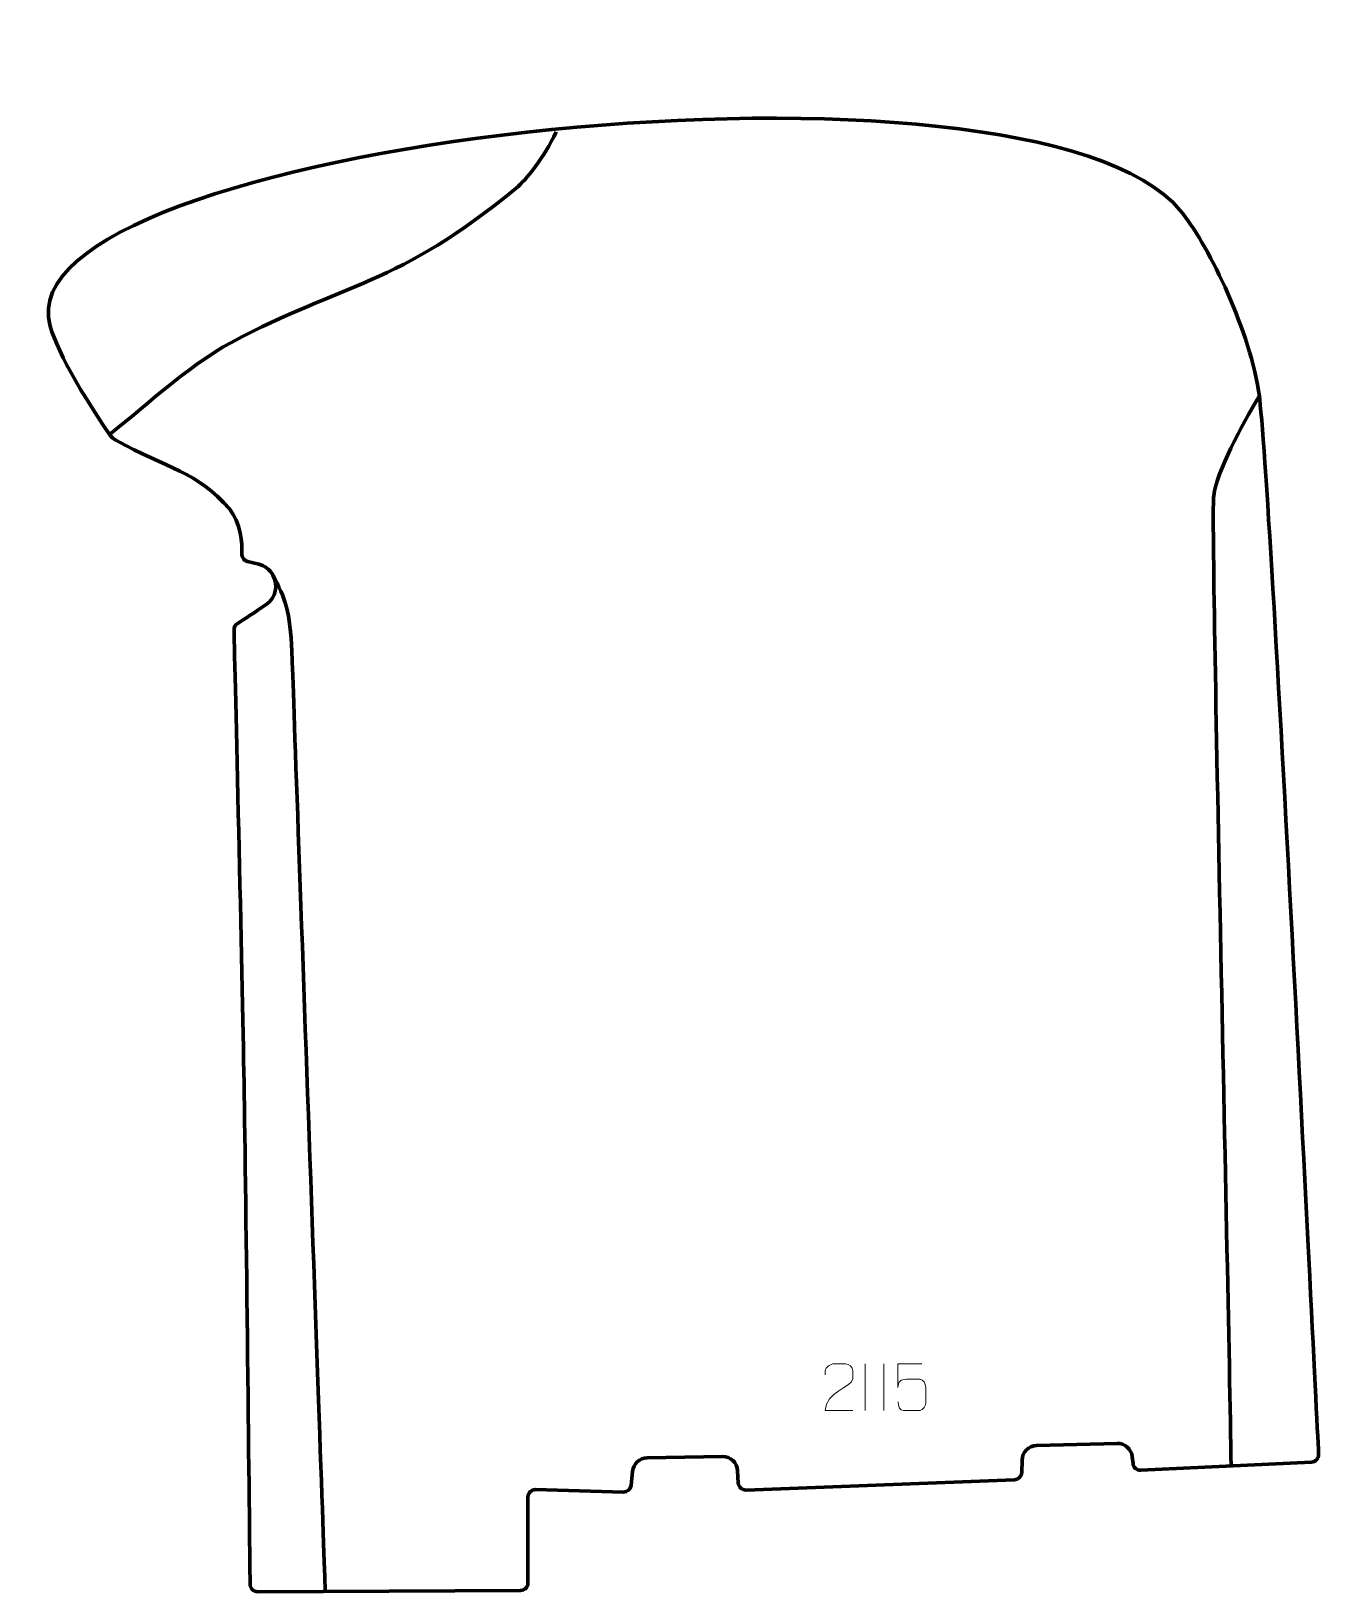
# Model space of a CAD drawing. Header units: millimetres. Extents: x -349 to 340, y -430 to 405.
import ezdxf

# ---------------------------------------------------------------- set-up
doc = ezdxf.new("R2010")
doc.units = ezdxf.units.MM
doc.header["$MEASUREMENT"] = 0
for name, color, linetype in [('layer 1', 7, 'Continuous'), ('layer 2', 7, 'Continuous'), ('layer 3', 7, 'Continuous')]:
    doc.layers.add(name, color=color, linetype=linetype)

msp = doc.modelspace()

# ---------------------------------------------------------------- linework, layer by layer
at = {"layer": 'layer 1', "color": 250, "lineweight": 9}
for points, knots in [([(90.6478, -333.0349), (85.7334, -333.0346), (80.819, -333.0346), (75.9049, -333.0349), (75.9049, -333.0349), (75.9049, -323.1026), (90.5559, -320.4614), (90.6478, -316.1511), (90.6478, -316.1511), (90.6475, -314.727), (90.6475, -313.3033), (90.6478, -311.88), (90.6478, -311.88), (90.6309, -309.8029), (88.5081, -308.0781), (86.8371, -308.0608), (86.8371, -308.0608), (84.7639, -308.0612), (82.691, -308.0612), (80.6186, -308.0608), (80.6186, -308.0608), (78.7965, -308.0443), (75.9718, -309.8364), (75.9049, -311.93), (75.9049, -311.93), (75.9049, -311.93), (75.9049, -313.9848), (75.9049, -313.9848)], [0, 0, 0, 0, 0.125, 0.125, 0.125, 0.125, 0.25, 0.25, 0.25, 0.25, 0.375, 0.375, 0.375, 0.375, 0.5, 0.5, 0.5, 0.5, 0.625, 0.625, 0.625, 0.625, 0.75, 0.75, 0.75, 0.75, 1, 1, 1, 1]), ([(127.6705, -308.093), (127.6705, -308.093), (114.8188, -308.093), (114.8188, -308.093), (114.8188, -308.093), (114.8191, -312.3236), (114.8191, -316.5545), (114.8188, -320.7857), (114.8188, -320.7857), (114.8185, -317.4756), (116.4495, -316.4038), (119.2615, -316.3433), (119.2615, -316.3433), (121.7011, -316.343), (124.1406, -316.343), (126.5798, -316.3433), (126.5798, -316.3433), (128.2296, -316.3365), (129.7045, -318.717), (129.733, -320.7857), (129.733, -320.7857), (129.7327, -323.373), (129.7327, -325.9606), (129.733, -328.5483), (129.733, -328.5483), (129.7792, -330.5077), (128.2798, -332.944), (126.6539, -333.0025), (126.6539, -333.0025), (124.6974, -333.0022), (119.8024, -333.0022), (117.8454, -333.0025), (117.8454, -333.0025), (115.9999, -333.0113), (114.8928, -331.0465), (114.872, -328.4954)], [0, 0, 0, 0, 0.1, 0.1, 0.1, 0.1, 0.2, 0.2, 0.2, 0.2, 0.3, 0.3, 0.3, 0.3, 0.4, 0.4, 0.4, 0.4, 0.5, 0.5, 0.5, 0.5, 0.6, 0.6, 0.6, 0.6, 0.7, 0.7, 0.7, 0.7, 0.8, 0.8, 0.8, 0.8, 1, 1, 1, 1])]:
    msp.add_open_spline(points, degree=3, knots=knots, dxfattribs=at)
for points in [[(97.2764, -308.0607), (97.2764, -308.0607), (97.2764, -333.0348), (97.2764, -333.0348)], [(107.2764, -308.0607), (107.2764, -308.0607), (107.2764, -333.0348), (107.2764, -333.0348)]]:
    msp.add_open_spline(points, degree=3, dxfattribs=at)
at = {"layer": 'layer 2', "color": 230, "lineweight": 200}
msp.add_open_spline([(-227.7682, -429.9993), (-229.9691, -430.011), (-231.7662, -428.2446), (-231.7892, -426.0436), (-231.7892, -426.0436), (-232.0897, -397.2601), (-233.9559, -220.1921), (-235.0072, -157.735), (-235.0072, -157.735), (-235.9685, -100.6132), (-239.8826, 63.3001), (-240.3892, 84.4432), (-240.3892, 84.4432), (-240.4227, 85.8402), (-239.7224, 87.148), (-238.541, 87.8948), (-238.541, 87.8948), (-235.3233, 89.9292), (-228.6201, 94.2162), (-223.1341, 98.0453), (-223.1341, 98.0453), (-218.0777, 101.5745), (-216.5307, 108.3721), (-219.5774, 113.7326), (-219.5774, 113.7326), (-219.607, 113.7844), (-219.6362, 113.8359), (-219.6652, 113.8871), (-219.6652, 113.8871), (-221.2711, 116.7079), (-223.9585, 118.7484), (-227.105, 119.5453), (-227.105, 119.5453), (-227.105, 119.5453), (-233.1297, 121.0711), (-233.1297, 121.0711), (-233.1297, 121.0711), (-234.9328, 121.5276), (-236.1802, 123.1645), (-236.1467, 125.0243), (-236.1467, 125.0243), (-236.0479, 130.4991), (-236.6667, 141.8825), (-242.8145, 149.1483), (-242.8145, 149.1483), (-259.7771, 169.1945), (-276.3633, 170.8166), (-303.5763, 185.9208), (-303.5763, 185.9208), (-304.9365, 186.6761), (-306.1057, 187.7404), (-306.9806, 189.0267), (-306.9806, 189.0267), (-325.271, 215.9164), (-338.4928, 239.9466), (-339.651, 251.9132), (-339.651, 251.9132), (-348.8832, 347.3211), (185.9867, 404.6917), (265.8717, 308.8289), (265.8717, 308.8289), (279.7056, 292.2286), (301.8396, 247.9607), (307.768, 212.388), (307.768, 212.388), (313.3966, 178.6169), (337.4306, -307.3325), (339.8503, -356.4621), (339.8503, -356.4621), (339.959, -358.6708), (338.255, -360.5462), (336.0463, -360.652), (336.0463, -360.652), (336.0463, -360.652), (244.7379, -365.0229), (244.7379, -365.0229), (244.7379, -365.0229), (242.6226, -365.1245), (240.7949, -363.5593), (240.5691, -361.4539), (240.5691, -361.4539), (240.5691, -361.4539), (240.1772, -357.7938), (240.1772, -357.7938), (240.1772, -357.7938), (239.7327, -353.6455), (236.1749, -350.5351), (232.0044, -350.649), (232.0044, -350.649), (232.0044, -350.649), (188.9764, -351.8223), (188.9764, -351.8223), (188.9764, -351.8223), (184.7357, -351.9381), (181.3225, -355.3438), (181.1977, -359.5845), (181.1977, -359.5845), (181.1977, -359.5845), (181.0029, -366.21), (181.0029, -366.21), (181.0029, -366.21), (180.9412, -368.3133), (179.2602, -370.0091), (177.1577, -370.0895), (177.1577, -370.0895), (177.1577, -370.0895), (33.5637, -375.5932), (33.5637, -375.5932), (33.5637, -375.5932), (31.3867, -375.6765), (29.5431, -374.0025), (29.417, -371.8277), (29.417, -371.8277), (29.417, -371.8277), (29.0347, -365.23), (29.0347, -365.23), (29.0347, -365.23), (28.7864, -360.9469), (25.2032, -357.622), (20.9134, -357.694), (20.9134, -357.694), (20.9134, -357.694), (-19.3686, -358.3713), (-19.3686, -358.3713), (-19.3686, -358.3713), (-23.4241, -358.4394), (-26.7872, -361.5322), (-27.1939, -365.5676), (-27.1939, -365.5676), (-27.1939, -365.5676), (-27.9524, -373.0871), (-27.9524, -373.0871), (-27.9524, -373.0871), (-28.163, -375.1745), (-29.9502, -376.7447), (-32.0471, -376.6844), (-32.0471, -376.6844), (-32.0471, -376.6844), (-79.0187, -375.3346), (-79.0187, -375.3346), (-79.0187, -375.3346), (-81.2723, -375.2701), (-83.1339, -377.0788), (-83.1339, -379.333), (-83.1339, -379.333), (-83.1339, -379.333), (-83.1339, -425.2601), (-83.1339, -425.2601), (-83.1339, -425.2601), (-83.1339, -427.4611), (-84.9119, -429.2483), (-87.1129, -429.2599), (-87.1129, -429.2599), (-87.1129, -429.2599), (-227.7682, -429.9993), (-227.7682, -429.9993)], degree=3, knots=[0, 0, 0, 0, 0.025, 0.025, 0.025, 0.025, 0.05, 0.05, 0.05, 0.05, 0.075, 0.075, 0.075, 0.075, 0.1, 0.1, 0.1, 0.1, 0.125, 0.125, 0.125, 0.125, 0.15, 0.15, 0.15, 0.15, 0.175, 0.175, 0.175, 0.175, 0.2, 0.2, 0.2, 0.2, 0.225, 0.225, 0.225, 0.225, 0.25, 0.25, 0.25, 0.25, 0.275, 0.275, 0.275, 0.275, 0.3, 0.3, 0.3, 0.3, 0.325, 0.325, 0.325, 0.325, 0.35, 0.35, 0.35, 0.35, 0.375, 0.375, 0.375, 0.375, 0.4, 0.4, 0.4, 0.4, 0.425, 0.425, 0.425, 0.425, 0.45, 0.45, 0.45, 0.45, 0.475, 0.475, 0.475, 0.475, 0.5, 0.5, 0.5, 0.5, 0.525, 0.525, 0.525, 0.525, 0.55, 0.55, 0.55, 0.55, 0.575, 0.575, 0.575, 0.575, 0.6, 0.6, 0.6, 0.6, 0.625, 0.625, 0.625, 0.625, 0.65, 0.65, 0.65, 0.65, 0.675, 0.675, 0.675, 0.675, 0.7, 0.7, 0.7, 0.7, 0.725, 0.725, 0.725, 0.725, 0.75, 0.75, 0.75, 0.75, 0.775, 0.775, 0.775, 0.775, 0.8, 0.8, 0.8, 0.8, 0.825, 0.825, 0.825, 0.825, 0.85, 0.85, 0.85, 0.85, 0.875, 0.875, 0.875, 0.875, 0.9, 0.9, 0.9, 0.9, 0.925, 0.925, 0.925, 0.925, 0.95, 0.95, 0.95, 0.95, 1, 1, 1, 1], dxfattribs=at)
at = {"layer": 'layer 3', "color": 142, "lineweight": 200}
for points, knots in [([(-306.9807, 189.0268), (-292.7172, 199.9026), (-264.8336, 225.9132), (-241.7246, 238.2647), (-241.7246, 238.2647), (-181.4523, 270.4784), (-153.2579, 268.0072), (-89.4244, 320.7399), (-89.4244, 320.7399), (-84.3884, 324.9), (-74.5949, 336.9217), (-68.0738, 350.8091)], [0, 0, 0, 0, 0.25, 0.25, 0.25, 0.25, 0.5, 0.5, 0.5, 0.5, 1, 1, 1, 1]), ([(293.0525, -362.7102), (291.3757, -251.8049), (282.0027, 143.0202), (283.7247, 156.2215), (283.7247, 156.2215), (285.4466, 169.4228), (298.3551, 193.0972), (308.1499, 209.6407)], [0, 0, 0, 0, 0.33333333, 0.33333333, 0.33333333, 0.33333333, 1, 1, 1, 1]), ([(-219.6654, 113.887), (-213.0374, 101.603), (-210.2484, 94.0327), (-209.4518, 72.9161), (-209.4518, 72.9161), (-208.6549, 51.7992), (-191.5222, -429.9994), (-191.5222, -429.9994)], [0, 0, 0, 0, 0.33333333, 0.33333333, 0.33333333, 0.33333333, 1, 1, 1, 1])]:
    msp.add_open_spline(points, degree=3, knots=knots, dxfattribs=at)

doc.saveas('drawing.dxf')
